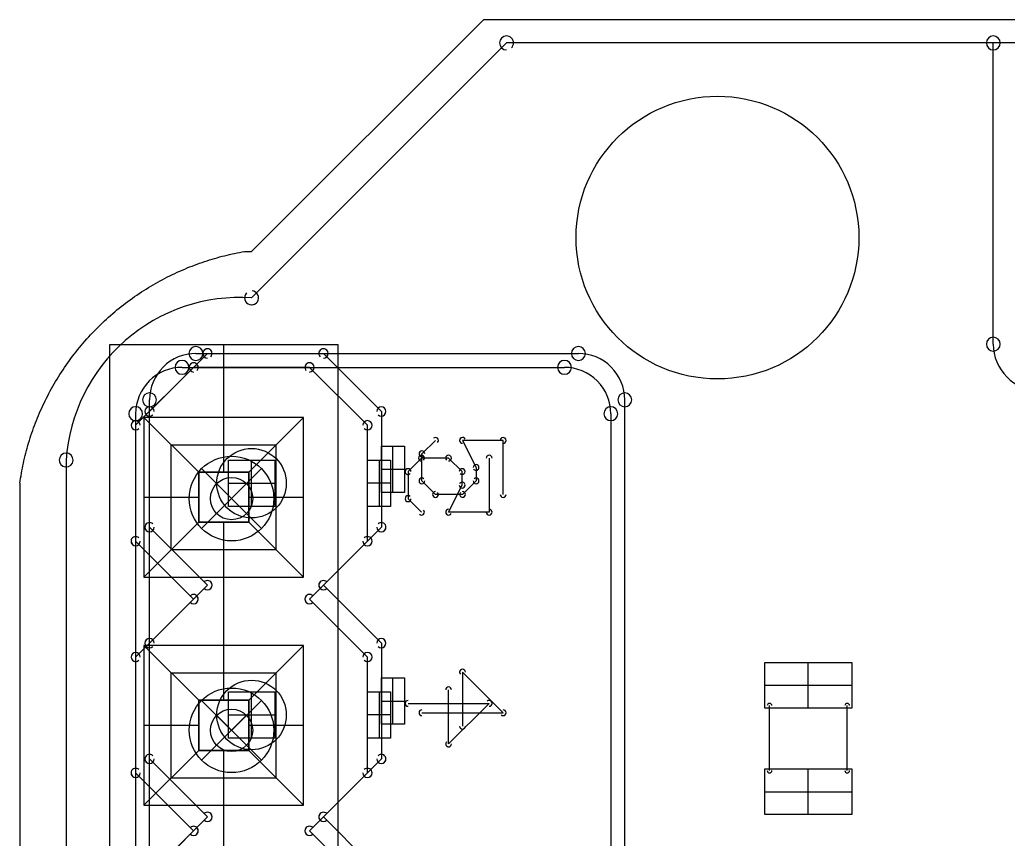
# Model space of a CAD drawing. Header units: inches. Extents: x 0 to 2.1, y -0.07 to 2.7.
# Drawn here: x 0 to 0.4264, y 2.3464 to 2.7 of the extents above; entities that cross this region are included whole.
import ezdxf

# ---------------------------------------------------------------- set-up
doc = ezdxf.new("R2010")
doc.units = ezdxf.units.IN
doc.header["$LTSCALE"] = 0.0393700787401575
doc.header["$MEASUREMENT"] = 0
for name, color, linetype, true_color in [('freetronics11$components', 254, 'Continuous', 0xe6e6e6), ('freetronics11$components$ghosts', 9, 'Continuous', 0xbebebe), ('freetronics11$dxf$0', 18, 'Continuous', 0x000000), ('freetronics11$old_freetronics11$pcb', 96, 'Continuous', 0x007f00), ('freetronics11$pads$bottom', 30, 'Continuous', 0xff7f00), ('freetronics11$pcb', 96, 'Continuous', 0x007f00), ('freetronics11$screen', 52, 'Continuous', 0xd7d71f)]:
    doc.layers.add(name, color=color, linetype=linetype, true_color=true_color)

# ---------------------------------------------------------------- blocks, each defined once
blk = doc.blocks.new('RECT')
at = {"layer": 'freetronics11$dxf$0', "color": 0, "linetype": 'ByBlock', "lineweight": -2}
for p, q in [((0.5, 0.5), (-0.5, 0.5)), ((-0.5, 0.5), (-0.5, -0.5)), ((0, -0.5), (0, 0.5)), ((0.5, -0.5), (0.5, 0.5)), ((-0.5, 0), (0.5, 0)), ((-0.5, -0.5), (0.5, -0.5))]:
    blk.add_line(p, q, dxfattribs=at)
blk = doc.blocks.new('ROUNDP')
at = {"layer": 'freetronics11$dxf$0', "color": 0, "linetype": 'ByBlock', "lineweight": -2}
for start, end in [(90, 270), (270, 90)]:
    blk.add_arc((0, 0), 0.25, start, end, dxfattribs=at)
blk = doc.blocks.new('2.5mm Pitch Miniature Socket - Analog Input')
at = {"layer": 'freetronics11$old_freetronics11$pcb', "color": 18, "true_color": 0x050505}
for p, q in [((7.924999999999999, 1.25, 8.55), (-7.924999999999999, 1.25, 8.55)), ((-7.924999999999999, 1.25, 8.55), (-7.924999999999999, -1.25, 8.55)), ((-7.924999999999999, 1.25), (-7.924999999999999, -1.25)), ((-7.924999999999999, 1.25, 8.55), (-7.924999999999999, 1.25)), ((7.924999999999999, 1.25), (-7.924999999999999, 1.25)), ((-7.925, 1.25, 4.275), (-7.925, -1.25, 4.275)), ((7.925, 1.25, 4.275), (-7.924999999999997, 1.25, 4.275)), ((0, -1.25, 8.55), (0, 1.25, 8.55)), ((0, 1.25), (0, 1.25, 8.55)), ((0, -1.25), (0, 1.25)), ((7.924999999999999, -1.25, 8.55), (7.924999999999999, 1.25, 8.55)), ((7.924999999999999, 1.25, 8.55), (7.924999999999999, 1.25)), ((7.924999999999999, -1.25), (7.924999999999999, 1.25)), ((7.925, -1.25, 4.275), (7.925, 1.25, 4.275)), ((-7.124999999999998, 0.875, 8.55), (-7.124999999999998, -0.875, 8.55)), ((-6.525, 0.2749999999999999, 7.950000000000001), (-7.124999999999998, 0.875, 8.55)), ((-5.374999999999998, 0.875, 8.55), (-7.124999999999998, 0.875, 8.55)), ((-6.249999999999998, 0.2749999999999996, 7.950000000000003), (-6.249999999999998, 0.8749999999999996, 8.55)), ((-5.374999999999998, 0.875, 8.55), (-5.975, 0.2749999999999999, 7.950000000000001)), ((-5.374999999999998, -0.875, 8.55), (-5.374999999999998, 0.875, 8.55)), ((-4.625, -0.875, 8.55), (-4.625, 0.875, 8.55)), ((-4.625, 0.875, 8.55), (-2.874999999999999, 0.875, 8.55)), ((-4.025, 0.2749999999999999, 7.950000000000003), (-4.625, 0.875, 8.55)), ((-3.75, 0.2749999999999996, 7.950000000000003), (-3.75, 0.8749999999999996, 8.55)), ((-2.874999999999999, 0.875, 8.55), (-3.475, 0.2749999999999999, 7.950000000000001)), ((-2.874999999999999, 0.875, 8.55), (-2.874999999999999, -0.875, 8.55)), ((-2.125, -0.875, 8.55), (-2.125, 0.875, 8.55)), ((-2.125, 0.875, 8.55), (-0.375, 0.875, 8.55)), ((-1.525, 0.2749999999999999, 7.950000000000003), (-2.125, 0.875, 8.55)), ((-1.25, 0.2749999999999996, 7.950000000000003), (-1.25, 0.8749999999999996, 8.55)), ((-0.375, 0.875, 8.55), (-0.9749999999999992, 0.2749999999999999, 7.950000000000001)), ((-0.375, 0.875, 8.55), (-0.375, -0.875, 8.55)), ((0.375, -0.875, 8.55), (0.375, 0.875, 8.55)), ((0.375, 0.875, 8.55), (2.125, 0.875, 8.55)), ((0.975, 0.2749999999999999, 7.950000000000003), (0.375, 0.875, 8.55)), ((1.25, 0.2749999999999996, 7.950000000000003), (1.25, 0.8749999999999996, 8.55)), ((2.125, 0.875, 8.55), (1.525, 0.2749999999999999, 7.950000000000003)), ((2.125, 0.875, 8.55), (2.125, -0.875, 8.55)), ((2.874999999999999, -0.875, 8.55), (2.874999999999999, 0.875, 8.55)), ((2.874999999999999, 0.875, 8.55), (4.625, 0.875, 8.55)), ((3.475, 0.2749999999999999, 7.950000000000001), (2.874999999999999, 0.875, 8.55)), ((3.749999999999999, 0.2749999999999996, 7.950000000000003), (3.749999999999999, 0.8749999999999996, 8.55)), ((4.625, 0.875, 8.55), (4.025, 0.2749999999999999, 7.950000000000003)), ((4.625, 0.875, 8.55), (4.625, -0.875, 8.55)), ((5.374999999999998, -0.875, 8.55), (5.374999999999998, 0.875, 8.55)), ((5.374999999999998, 0.875, 8.55), (7.124999999999998, 0.875, 8.55)), ((5.975, 0.2749999999999999, 7.950000000000001), (5.374999999999998, 0.875, 8.55)), ((6.249999999999999, 0.2749999999999996, 7.950000000000003), (6.249999999999999, 0.8749999999999996, 8.55)), ((7.124999999999998, 0.875, 8.55), (6.525, 0.2749999999999999, 7.950000000000001)), ((7.124999999999998, 0.875, 8.55), (7.124999999999998, -0.875, 8.55)), ((-6.824999999999999, -0.575, 8.250000000000002), (-6.824999999999999, 0.5750000000000004, 8.250000000000002)), ((-6.824999999999999, 0.5749999999999995, 8.250000000000002), (-5.674999999999999, 0.5749999999999995, 8.250000000000002)), ((-5.674999999999999, -0.5750000000000003, 8.250000000000002), (-5.674999999999999, 0.5750000000000005, 8.250000000000002)), ((-4.324999999999999, -0.5749999999999994, 8.250000000000002), (-4.324999999999999, 0.5749999999999993, 8.250000000000002)), ((-4.325, 0.5749999999999995, 8.250000000000002), (-3.174999999999999, 0.5749999999999995, 8.250000000000002)), ((-3.174999999999999, -0.5750000000000002, 8.250000000000002), (-3.174999999999999, 0.5750000000000005, 8.250000000000002)), ((-1.825, -0.5749999999999998, 8.250000000000002), (-1.825, 0.5750000000000002, 8.250000000000002)), ((-1.825, 0.5749999999999995, 8.250000000000002), (-0.6749999999999996, 0.5749999999999995, 8.250000000000002)), ((-0.6749999999999997, -0.5750000000000002, 8.250000000000002), (-0.6749999999999997, 0.5750000000000002, 8.250000000000002)), ((0.6750000000000005, -0.5749999999999997, 8.250000000000002), (0.6750000000000005, 0.575, 8.250000000000002)), ((0.675, 0.5749999999999995, 8.250000000000002), (1.825, 0.5749999999999995, 8.250000000000002)), ((1.825, -0.575, 8.250000000000002), (1.825, 0.5750000000000002, 8.250000000000002)), ((3.174999999999999, -0.575, 8.250000000000002), (3.174999999999999, 0.5750000000000004, 8.250000000000002)), ((3.174999999999999, 0.5749999999999995, 8.250000000000002), (4.325, 0.5749999999999995, 8.250000000000002)), ((4.324999999999999, -0.5749999999999992, 8.250000000000002), (4.324999999999999, 0.5749999999999995, 8.250000000000002)), ((5.674999999999999, -0.5750000000000002, 8.250000000000002), (5.674999999999999, 0.5750000000000004, 8.250000000000002)), ((5.674999999999999, 0.5749999999999995, 8.250000000000002), (6.824999999999999, 0.5749999999999995, 8.250000000000002)), ((6.824999999999999, -0.5750000000000002, 8.250000000000002), (6.824999999999999, 0.5750000000000002, 8.250000000000002)), ((-6.525, -0.2749999999999999, 7.950000000000001), (-6.525, 0.2749999999999999, 7.950000000000001)), ((-6.525, 0.2749999999999999, 7.950000000000001), (-5.975, 0.2749999999999999, 7.950000000000001)), ((-6.525, 0.275), (-6.525, 0.2749999999999999, 7.950000000000001)), ((-5.974999999999999, 0.275), (-6.525, 0.275)), ((-6.525, 0.275), (-6.525, -0.275)), ((-6.525, 0.275, 3.975000000000001), (-5.975, 0.275, 3.975000000000001)), ((-6.525, -0.275, 3.975000000000001), (-6.525, 0.2750000000000001, 3.975000000000001)), ((-6.25, 0.275, 7.95), (-6.25, 0.275)), ((-5.975, 0.2749999999999999, 7.950000000000001), (-5.975, -0.2749999999999999, 7.950000000000001)), ((-5.975, 0.2749999999999999, 7.950000000000001), (-5.974999999999999, 0.275)), ((-5.974999999999999, -0.275), (-5.974999999999999, 0.275)), ((-5.975, 0.275, 3.975000000000001), (-5.975, -0.2750000000000001, 3.975000000000001)), ((-4.025, -0.2749999999999999, 7.950000000000003), (-4.025, 0.2749999999999999, 7.950000000000003)), ((-4.025, 0.2749999999999999, 7.950000000000003), (-3.475, 0.2749999999999999, 7.950000000000001)), ((-4.025, 0.275), (-4.025, 0.2749999999999999, 7.950000000000003)), ((-3.474999999999999, 0.275), (-4.025, 0.275)), ((-4.025, 0.275), (-4.025, -0.275)), ((-4.025, 0.275, 3.975000000000001), (-3.474999999999999, 0.275, 3.975000000000001)), ((-4.025, -0.275, 3.975000000000001), (-4.025, 0.2750000000000001, 3.975000000000001)), ((-3.75, 0.275, 7.95), (-3.75, 0.275)), ((-3.475, 0.2749999999999999, 7.950000000000001), (-3.475, -0.2749999999999999, 7.950000000000003)), ((-3.475, 0.2749999999999999, 7.950000000000001), (-3.474999999999999, 0.275)), ((-3.474999999999999, -0.275), (-3.474999999999999, 0.275)), ((-3.474999999999999, 0.275, 3.975000000000001), (-3.474999999999999, -0.2750000000000001, 3.975000000000001)), ((-1.525, -0.2749999999999999, 7.950000000000003), (-1.525, 0.2749999999999999, 7.950000000000003)), ((-1.525, 0.2749999999999999, 7.950000000000003), (-0.9749999999999992, 0.2749999999999999, 7.950000000000001)), ((-1.525, 0.275), (-1.525, 0.2749999999999999, 7.950000000000003)), ((-0.974999999999999, 0.275), (-1.525, 0.275)), ((-1.525, 0.275), (-1.525, -0.275)), ((-1.525, 0.275, 3.975000000000001), (-0.9749999999999989, 0.275, 3.975000000000001)), ((-1.525, -0.275, 3.975000000000001), (-1.525, 0.2750000000000001, 3.975000000000001)), ((-1.25, 0.275, 7.95), (-1.25, 0.275)), ((-0.9749999999999992, 0.2749999999999999, 7.950000000000001), (-0.9749999999999992, -0.2749999999999999, 7.950000000000003)), ((-0.9749999999999992, 0.2749999999999999, 7.950000000000001), (-0.974999999999999, 0.275)), ((-0.974999999999999, -0.275), (-0.974999999999999, 0.275)), ((-0.974999999999999, 0.275, 3.975000000000001), (-0.974999999999999, -0.2750000000000001, 3.975000000000001)), ((0.975, -0.2749999999999999, 7.950000000000003), (0.975, 0.2749999999999999, 7.950000000000003)), ((0.975, 0.2749999999999999, 7.950000000000003), (1.525, 0.2749999999999999, 7.950000000000003)), ((0.9749999999999999, 0.275), (0.975, 0.2749999999999999, 7.950000000000003)), ((1.525, 0.275), (0.9749999999999999, 0.275)), ((0.9749999999999999, 0.275), (0.9749999999999999, -0.275)), ((0.975, 0.275, 3.975000000000001), (1.525, 0.275, 3.975000000000001)), ((0.975, -0.275, 3.975000000000001), (0.975, 0.2750000000000001, 3.975000000000001)), ((1.25, 0.275, 7.95), (1.25, 0.275)), ((1.525, 0.2749999999999999, 7.950000000000003), (1.525, -0.2749999999999999, 7.950000000000003)), ((1.525, 0.2749999999999999, 7.950000000000003), (1.525, 0.275)), ((1.525, -0.275), (1.525, 0.275)), ((1.525, 0.275, 3.975000000000001), (1.525, -0.2750000000000001, 3.975000000000001)), ((3.475, -0.2749999999999999, 7.950000000000003), (3.475, 0.2749999999999999, 7.950000000000001)), ((3.474999999999999, 0.275), (3.474999999999999, -0.275)), ((3.475, 0.2749999999999999, 7.950000000000001), (3.474999999999999, 0.275)), ((3.475, 0.2749999999999999, 7.950000000000001), (4.025, 0.2749999999999999, 7.950000000000003)), ((4.025, 0.275), (3.474999999999999, 0.275)), ((3.474999999999999, -0.275, 3.975000000000001), (3.474999999999999, 0.2750000000000001, 3.975000000000001)), ((3.474999999999999, 0.275, 3.975000000000001), (4.025, 0.275, 3.975000000000001)), ((3.75, 0.275, 7.95), (3.75, 0.275)), ((4.025, 0.2749999999999999, 7.950000000000003), (4.025, -0.2749999999999999, 7.950000000000003)), ((4.025, 0.275), (4.025, 0.2749999999999999, 7.950000000000003)), ((4.025, -0.275), (4.025, 0.275)), ((4.025, 0.275, 3.975000000000001), (4.025, -0.2750000000000001, 3.975000000000001)), ((5.975, -0.2749999999999999, 7.950000000000001), (5.975, 0.2749999999999999, 7.950000000000001)), ((5.974999999999999, 0.275), (5.974999999999999, -0.275)), ((5.975, 0.2749999999999999, 7.950000000000001), (5.974999999999999, 0.275)), ((5.975, 0.2749999999999999, 7.950000000000001), (6.525, 0.2749999999999999, 7.950000000000001)), ((6.525, 0.275), (5.974999999999999, 0.275)), ((5.975, -0.275, 3.975000000000001), (5.975, 0.2750000000000001, 3.975000000000001)), ((5.975, 0.275, 3.975000000000001), (6.525, 0.275, 3.975000000000001)), ((6.25, 0.275, 7.95), (6.25, 0.275)), ((6.525, 0.2749999999999999, 7.950000000000001), (6.525, -0.2749999999999999, 7.950000000000003)), ((6.525, 0.275), (6.525, 0.2749999999999999, 7.950000000000001)), ((6.525, -0.275), (6.525, 0.275)), ((6.525, 0.275, 3.975000000000001), (6.525, -0.2750000000000001, 3.975000000000001)), ((-7.924999999999999, 0, 8.55), (-7.124999999999998, 0, 8.55)), ((-7.925, 0), (-7.925, 0, 8.55)), ((-7.925, 0), (-6.525, 0)), ((-7.124999999999998, 1e-16, 8.55), (-6.524999999999999, 1e-16, 7.950000000000002)), ((-5.975, 1e-16, 7.95), (-5.975, 1e-16)), ((-5.975, 0), (-4.025, 0)), ((-5.374999999999996, 0, 8.55), (-4.624999999999999, 0, 8.55)), ((-4.625, 1e-16, 8.55), (-4.025, 1e-16, 7.950000000000003)), ((-3.474999999999999, 1e-16, 7.95), (-3.474999999999999, 1e-16)), ((-3.474999999999999, 0), (-1.525, 0)), ((-2.874999999999998, 0, 8.55), (-2.124999999999999, 0, 8.55)), ((-2.125, 1e-16, 8.55), (-1.524999999999999, 1e-16, 7.950000000000002)), ((-0.974999999999999, 1e-16, 7.95), (-0.974999999999999, 1e-16)), ((-0.9749999999999992, 0), (0.9749999999999999, 0)), ((-0.3749999999999992, 0, 8.55), (0.3750000000000009, 0, 8.55)), ((0.3750000000000003, 1e-16, 8.55), (0.9749999999999999, 1e-16, 7.950000000000003)), ((1.525, 1e-16, 7.95), (1.525, 1e-16)), ((1.525, 0), (3.474999999999999, 0)), ((2.125000000000001, 0, 8.55), (2.875, 0, 8.55)), ((2.875, 1e-16, 8.55), (3.474999999999999, 1e-16, 7.950000000000002)), ((4.025, 1e-16, 7.95), (4.025, 1e-16)), ((4.025, 0), (5.975, 0)), ((4.625, 0, 8.55), (5.374999999999998, 0, 8.55)), ((5.374999999999999, 1e-16, 8.55), (5.975, 1e-16, 7.950000000000002)), ((6.525, 1e-16, 7.95), (6.525, 1e-16)), ((6.525, 0), (7.925, 0)), ((7.124999999999999, 0, 8.55), (7.924999999999999, 0, 8.55)), ((7.925, 0), (7.925, 0, 8.55)), ((-6.525, -1e-16, 7.95), (-6.525, -1e-16)), ((-5.975, -1e-16, 7.950000000000002), (-5.374999999999999, -1e-16, 8.55)), ((-4.025, -1e-16, 7.95), (-4.025, -1e-16)), ((-3.474999999999999, -1e-16, 7.950000000000002), (-2.875, -1e-16, 8.55)), ((-1.525, -1e-16, 7.95), (-1.525, -1e-16)), ((-0.9749999999999996, -1e-16, 7.950000000000003), (-0.3749999999999999, -1e-16, 8.55)), ((0.975, -1e-16, 7.95), (0.975, -1e-16)), ((1.524999999999999, -1e-16, 7.950000000000003), (2.125, -1e-16, 8.55)), ((3.474999999999999, -1e-16, 7.95), (3.474999999999999, -1e-16)), ((4.025000000000001, -1e-16, 7.950000000000003), (4.625, -1e-16, 8.55)), ((5.975, -1e-16, 7.95), (5.975, -1e-16)), ((6.524999999999999, -1e-16, 7.950000000000002), (7.124999999999998, -1e-16, 8.55)), ((-7.124999999999998, -0.875, 8.55), (-6.525, -0.2749999999999999, 7.950000000000001)), ((-5.975, -0.2749999999999999, 7.950000000000001), (-6.525, -0.2749999999999999, 7.950000000000001)), ((-6.525, -0.275), (-6.525, -0.2749999999999999, 7.950000000000001)), ((-6.525, -0.275), (-5.974999999999999, -0.275)), ((-5.975, -0.275, 3.975000000000001), (-6.525, -0.275, 3.975000000000001)), ((-6.249999999999999, -0.8749999999999996, 8.55), (-6.249999999999999, -0.2749999999999996, 7.950000000000002)), ((-6.25, -0.275, 7.95), (-6.25, -0.275)), ((-5.374999999999998, -0.875, 8.55), (-5.975, -0.2749999999999999, 7.950000000000001)), ((-5.975, -0.2749999999999999, 7.950000000000001), (-5.974999999999999, -0.275)), ((-4.625, -0.875, 8.55), (-4.025, -0.2749999999999999, 7.950000000000003)), ((-3.475, -0.2749999999999999, 7.950000000000003), (-4.025, -0.2749999999999999, 7.950000000000003)), ((-4.025, -0.275), (-4.025, -0.2749999999999999, 7.950000000000003)), ((-4.025, -0.275), (-3.474999999999999, -0.275)), ((-3.474999999999999, -0.275, 3.975000000000001), (-4.025, -0.275, 3.975000000000001)), ((-3.749999999999999, -0.8749999999999996, 8.55), (-3.749999999999999, -0.2749999999999996, 7.950000000000002)), ((-3.75, -0.275, 7.95), (-3.75, -0.275)), ((-2.874999999999999, -0.875, 8.55), (-3.475, -0.2749999999999999, 7.950000000000003)), ((-3.475, -0.2749999999999999, 7.950000000000003), (-3.474999999999999, -0.275)), ((-2.125, -0.875, 8.55), (-1.525, -0.2749999999999999, 7.950000000000003)), ((-0.9749999999999992, -0.2749999999999999, 7.950000000000003), (-1.525, -0.2749999999999999, 7.950000000000003)), ((-1.525, -0.275), (-1.525, -0.2749999999999999, 7.950000000000003)), ((-1.525, -0.275), (-0.974999999999999, -0.275)), ((-0.9749999999999988, -0.275, 3.975000000000001), (-1.525, -0.275, 3.975000000000001)), ((-1.25, -0.8749999999999996, 8.55), (-1.25, -0.2749999999999996, 7.950000000000002)), ((-1.25, -0.275, 7.95), (-1.25, -0.275)), ((-0.375, -0.875, 8.55), (-0.9749999999999992, -0.2749999999999999, 7.950000000000003)), ((-0.9749999999999992, -0.2749999999999999, 7.950000000000003), (-0.974999999999999, -0.275)), ((0.375, -0.875, 8.55), (0.975, -0.2749999999999999, 7.950000000000003)), ((1.525, -0.2749999999999999, 7.950000000000003), (0.975, -0.2749999999999999, 7.950000000000003)), ((0.9749999999999999, -0.275), (0.975, -0.2749999999999999, 7.950000000000003)), ((0.9749999999999999, -0.275), (1.525, -0.275)), ((1.525, -0.275, 3.975000000000001), (0.9749999999999998, -0.275, 3.975000000000001)), ((1.25, -0.8749999999999996, 8.55), (1.25, -0.2749999999999996, 7.950000000000002)), ((1.25, -0.275, 7.95), (1.25, -0.275)), ((2.125, -0.875, 8.55), (1.525, -0.2749999999999999, 7.950000000000003)), ((1.525, -0.2749999999999999, 7.950000000000003), (1.525, -0.275)), ((3.475, -0.2749999999999999, 7.950000000000003), (2.874999999999999, -0.875, 8.55)), ((4.025, -0.2749999999999999, 7.950000000000003), (3.475, -0.2749999999999999, 7.950000000000003)), ((3.474999999999999, -0.275), (3.475, -0.2749999999999999, 7.950000000000003)), ((3.474999999999999, -0.275), (4.025, -0.275)), ((4.025, -0.275, 3.975000000000001), (3.474999999999999, -0.275, 3.975000000000001)), ((3.75, -0.8749999999999996, 8.55), (3.75, -0.2749999999999996, 7.950000000000002)), ((3.75, -0.275, 7.95), (3.75, -0.275)), ((4.625, -0.875, 8.55), (4.025, -0.2749999999999999, 7.950000000000003)), ((4.025, -0.275), (4.025, -0.2749999999999999, 7.950000000000003)), ((5.975, -0.2749999999999999, 7.950000000000001), (5.374999999999998, -0.875, 8.55)), ((6.525, -0.2749999999999999, 7.950000000000003), (5.975, -0.2749999999999999, 7.950000000000001)), ((5.974999999999999, -0.275), (5.975, -0.2749999999999999, 7.950000000000001)), ((5.974999999999999, -0.275), (6.525, -0.275)), ((6.525, -0.275, 3.975000000000001), (5.975, -0.275, 3.975000000000001)), ((6.249999999999998, -0.8749999999999996, 8.55), (6.249999999999998, -0.2749999999999996, 7.950000000000002)), ((6.25, -0.275, 7.95), (6.25, -0.275)), ((7.124999999999998, -0.875, 8.55), (6.525, -0.2749999999999999, 7.950000000000003)), ((6.525, -0.275), (6.525, -0.2749999999999999, 7.950000000000003)), ((-6.824999999999999, -0.5749999999999995, 8.250000000000002), (-5.674999999999999, -0.5749999999999995, 8.250000000000002)), ((-4.325, -0.5749999999999995, 8.250000000000002), (-3.174999999999999, -0.5749999999999995, 8.250000000000002)), ((-1.825, -0.5749999999999995, 8.250000000000002), (-0.6749999999999995, -0.5749999999999995, 8.250000000000002)), ((0.675, -0.5749999999999995, 8.250000000000002), (1.825, -0.5749999999999995, 8.250000000000002)), ((3.175, -0.5749999999999995, 8.250000000000002), (4.325, -0.5749999999999995, 8.250000000000002)), ((5.674999999999999, -0.5749999999999995, 8.250000000000002), (6.824999999999999, -0.5749999999999995, 8.250000000000002)), ((-7.124999999999998, -0.875, 8.55), (-5.374999999999998, -0.875, 8.55)), ((-2.874999999999999, -0.875, 8.55), (-4.625, -0.875, 8.55)), ((-0.375, -0.875, 8.55), (-2.125, -0.875, 8.55)), ((2.125, -0.875, 8.55), (0.375, -0.875, 8.55)), ((4.625, -0.875, 8.55), (2.874999999999999, -0.875, 8.55)), ((7.124999999999998, -0.875, 8.55), (5.374999999999998, -0.875, 8.55)), ((-7.924999999999999, -1.25, 8.55), (7.924999999999999, -1.25, 8.55)), ((-7.924999999999999, -1.25), (-7.924999999999999, -1.25, 8.55)), ((-7.924999999999999, -1.25), (7.924999999999999, -1.25)), ((-7.925, -1.25, 4.275), (7.924999999999997, -1.25, 4.275)), ((0, -1.25), (0, -1.25, 8.55)), ((7.924999999999999, -1.25, 8.55), (7.924999999999999, -1.25))]:
    blk.add_line(p, q, dxfattribs=at)

msp = doc.modelspace()

# ---------------------------------------------------------------- linework, layer by layer
at = {"layer": 'freetronics11$components'}
for p, q in [((0.0913684370246988, 2.493377106270569, 0.0459472345402842), (0.0784581743807742, 2.506287368914494, 0.0016452399813684)), ((0.1042786996686234, 2.506287368914494, 0.0016452399813684), (0.0784581743807737, 2.480466843626644, 0.0016452399813684)), ((0.1042786996686231, 2.480466843626644, 0.0016452399813684), (0.078458174380774, 2.506287368914494, 0.0016452399813684)), ((0.0913684370246988, 2.493377106270569, 0.0459472345402842), (0.1042786996686238, 2.506287368914494, 0.0016452399813684)), ((0.0913684370246988, 2.493377106270569, 0.0459472345402842), (0.0784581743807737, 2.480466843626644, 0.0016452399813684)), ((0.0913684370246988, 2.493377106270569, 0.0459472345402842), (0.1042786996686234, 2.480466843626644, 0.0016452399813684)), ((0.0913684370246988, 2.393377106270569, 0.0459472345402842), (0.0784581743807742, 2.406287368914494, 0.0016452399813684)), ((0.1042786996686234, 2.406287368914493, 0.0016452399813684), (0.0784581743807737, 2.380466843626644, 0.0016452399813684)), ((0.1042786996686231, 2.380466843626644, 0.0016452399813684), (0.078458174380774, 2.406287368914494, 0.0016452399813684)), ((0.0913684370246988, 2.393377106270569, 0.0459472345402842), (0.1042786996686238, 2.406287368914493, 0.0016452399813684)), ((0.0913684370246988, 2.393377106270569, 0.0459472345402842), (0.0784581743807737, 2.380466843626644, 0.0016452399813684)), ((0.0913684370246988, 2.393377106270569, 0.0459472345402842), (0.1042786996686234, 2.380466843626644, 0.0016452399813684))]:
    msp.add_line(p, q, dxfattribs=at)
for centre, radius in [((0.0913684370246988, 2.493377106270569, 0.0016452399813684), 0.0182578685248371), ((0.0913684370246988, 2.493377106270569, 0.0237962372608263), 0.0091289342624184), ((0.0913684370246988, 2.393377106270569, 0.0016452399813684), 0.0182578685248371), ((0.0913684370246988, 2.393377106270569, 0.0237962372608263), 0.0091289342624188)]:
    msp.add_circle(centre, radius, dxfattribs=at)
at = {"layer": 'freetronics11$components$ghosts'}
for p, q in [((0.3235039999999998, 2.375984, -0.0645677542339978), (0.3235039999999998, 2.404016, -0.0645677542339978)), ((0.357008, 2.375984, -0.0645677542339978), (0.357008, 2.404016, -0.0645677542339978))]:
    msp.add_line(p, q, dxfattribs=at)
for centre, start, end in [((0.3235039999999998, 2.404016, -0.0645677542339978), 0, 180), ((0.357008, 2.404016, -0.0645677542339978), 0, 180), ((0.3235039999999998, 2.375984, -0.0645677542339978), 180, 0), ((0.357008, 2.375984, -0.0645677542339978), 180, 0)]:
    msp.add_arc(centre, 0.001, start, end, dxfattribs=at)
at = {"layer": 'freetronics11$pcb'}
for p, q in [((0.1000000000000001, 2.600000000000001, -0.063), (0.1999999999999997, 2.7, -0.063)), ((0.1000000000000001, 2.600000000000001), (0.1999999999999997, 2.7)), ((0.1999999999999997, 2.7, -0.063), (0.1999999999999997, 2.7)), ((1.5, 2.7, -0.063), (0.1999999999999997, 2.7, -0.063)), ((1.5, 2.7), (0.1999999999999997, 2.7)), ((0.3010000000000002, 2.667, -0.063), (0.3010000000000002, 2.667)), ((0.097, 2.6, -0.063), (0.097, 2.6)), ((0.1000000000000001, 2.600000000000001, -0.063), (0.1000000000000001, 2.600000000000001)), ((0, 2.5, -0.063), (0, 2.5)), ((0, 2.5, -0.063), (0, 0.1000000000000009, -0.063)), ((0, 2.5), (0, 0.1000000000000009))]:
    msp.add_line(p, q, dxfattribs=at)
for centre in [(0.3010000000000003, 2.606, -0.063), (0.3010000000000003, 2.606)]:
    msp.add_circle(centre, 0.0609999999999999, dxfattribs=at)
for points, weights in [([(0, 2.5, -0.063), (0.0121370176351895, 2.585461370121879, -0.063), (0.097, 2.6, -0.063)], [1, 0.8041608534306474, 0.9918396844414534]), ([(0, 2.5), (0.0121370176351895, 2.585461370121879), (0.097, 2.6)], [1, 0.8041608534306474, 0.9918396844414534]), ([(0.097, 2.6, -0.063), (0.0984971435964399, 2.600018348044747, -0.063), (0.1000000000000001, 2.600000000000001, -0.063)], [0.9918396844414532, 0.9958330265381409, 1]), ([(0.097, 2.6), (0.0984971435964399, 2.600018348044747), (0.1000000000000001, 2.600000000000001)], [0.9918396844414532, 0.9958330265381409, 1])]:
    msp.add_rational_spline(points, weights, degree=2, dxfattribs=at)
at = {"layer": 'freetronics11$screen'}
for p, q in [((0.21, 2.69, -0.0642037024644965), (0.1000000000000001, 2.58, -0.0642037024644965)), ((0.4199999999999999, 2.69, -0.0642037024644965), (0.21, 2.69, -0.0642037024644965)), ((0.4199999999999999, 2.56, -0.0642037024644965), (0.4199999999999999, 2.69, -0.0642037024644965)), ((0.54, 2.69, -0.0642037024644965), (0.4199999999999999, 2.69, -0.0642037024644965)), ((0.056, 2.531), (0.0810000000000004, 2.555999999999999)), ((0.0760000000000001, 2.555999999999999), (0.2410000000000001, 2.555999999999999)), ((0.0810000000000004, 2.555999999999999), (0.1310000000000002, 2.555999999999999)), ((0.1310000000000002, 2.555999999999999), (0.1560000000000001, 2.531)), ((0.0750000000000002, 2.55, -0.0642037024644965), (0.0499999999999998, 2.525, -0.0642037024644965)), ((0.0699999999999998, 2.55, -0.0642037024644965), (0.2349999999999999, 2.55, -0.0642037024644965)), ((0.125, 2.55, -0.0642037024644965), (0.0750000000000002, 2.55, -0.0642037024644965)), ((0.1499999999999999, 2.525, -0.0642037024644965), (0.125, 2.55, -0.0642037024644965)), ((0.056, 1.976), (0.056, 2.536)), ((0.2610000000000001, 1.976), (0.2610000000000001, 2.536)), ((0.0499999999999998, 2.53, -0.0642037024644965), (0.0499999999999998, 1.97, -0.0642037024644965)), ((0.056, 2.481), (0.056, 2.531)), ((0.1560000000000001, 2.531), (0.1560000000000001, 2.481)), ((0.2549999999999999, 2.53, -0.0642037024644965), (0.2549999999999999, 1.97, -0.0642037024644965)), ((0.0499999999999998, 2.525, -0.0642037024644965), (0.0499999999999998, 2.475000000000001, -0.0642037024644965)), ((0.1499999999999999, 2.475000000000001, -0.0642037024644965), (0.1499999999999999, 2.525, -0.0642037024644965)), ((0.1735000000000002, 2.512662), (0.1793380000000004, 2.5185)), ((0.2085300000000001, 2.5185), (0.1910150000000002, 2.5185)), ((0.1910150000000002, 2.5185), (0.1968530000000004, 2.506823)), ((0.2085300000000001, 2.495146999999999), (0.2085300000000001, 2.5185)), ((0.1735000000000002, 2.500984999999999), (0.1735000000000002, 2.512662)), ((0.02, 2.51, -0.0642037024644965), (0.02, 0.1000000000000002, -0.0642037024644965)), ((0.1733380000000002, 2.510853, -0.0642037024644965), (0.1675, 2.505015, -0.0642037024644965)), ((0.1850149999999999, 2.510853, -0.0642037024644965), (0.1733380000000002, 2.510853, -0.0642037024644965)), ((0.1908530000000002, 2.505015, -0.0642037024644965), (0.1850149999999999, 2.510853, -0.0642037024644965)), ((0.2025299999999999, 2.510853, -0.0642037024644965), (0.2025299999999999, 2.4875, -0.0642037024644965)), ((0.1675, 2.505015, -0.0642037024644965), (0.1675, 2.493338, -0.0642037024644965)), ((0.1908530000000002, 2.499177, -0.0642037024644965), (0.1908530000000002, 2.505015, -0.0642037024644965)), ((0.1968530000000004, 2.506823), (0.1968530000000004, 2.500984999999999)), ((0.1793380000000004, 2.495146999999999), (0.1735000000000002, 2.500984999999999)), ((0.1850149999999999, 2.4875, -0.0642037024644965), (0.1908530000000002, 2.499177, -0.0642037024644965)), ((0.1968530000000004, 2.500984999999999), (0.1910150000000002, 2.495146999999999)), ((0.1910150000000002, 2.495146999999999), (0.1793380000000004, 2.495146999999999)), ((0.1675, 2.493338, -0.0642037024644965), (0.1733380000000002, 2.4875, -0.0642037024644965)), ((0.2025299999999999, 2.4875, -0.0642037024644965), (0.1850149999999999, 2.4875, -0.0642037024644965)), ((0.0810000000000004, 2.456), (0.056, 2.481)), ((0.1560000000000001, 2.481), (0.1310000000000002, 2.456)), ((0.0499999999999998, 2.475000000000001, -0.0642037024644965), (0.0750000000000002, 2.45, -0.0642037024644965)), ((0.125, 2.45, -0.0642037024644965), (0.1499999999999999, 2.475000000000001, -0.0642037024644965)), ((0.056, 2.430999999999999), (0.0810000000000004, 2.456)), ((0.1310000000000002, 2.456), (0.1560000000000001, 2.430999999999999)), ((0.0750000000000002, 2.45, -0.0642037024644965), (0.0499999999999998, 2.425, -0.0642037024644965)), ((0.1499999999999999, 2.425, -0.0642037024644965), (0.125, 2.45, -0.0642037024644965)), ((0.056, 2.380999999999999), (0.056, 2.430999999999999)), ((0.1560000000000001, 2.430999999999999), (0.1560000000000001, 2.380999999999999)), ((0.0499999999999998, 2.425, -0.0642037024644965), (0.0499999999999998, 2.375, -0.0642037024644965)), ((0.1499999999999999, 2.375, -0.0642037024644965), (0.1499999999999999, 2.425, -0.0642037024644965)), ((0.2085300000000001, 2.400984999999999), (0.1910150000000002, 2.4185)), ((0.1910150000000002, 2.4185), (0.1910150000000002, 2.395147)), ((0.1850149999999999, 2.3875, -0.0642037024644965), (0.1850149999999999, 2.410853, -0.0642037024644965)), ((0.1675, 2.405015000000001, -0.0642037024644965), (0.2025299999999999, 2.405015000000001, -0.0642037024644965)), ((0.1735000000000002, 2.400984999999999), (0.2085300000000001, 2.400984999999999)), ((0.2025299999999999, 2.405015000000001, -0.0642037024644965), (0.1850149999999999, 2.3875, -0.0642037024644965)), ((0.0810000000000004, 2.356), (0.056, 2.380999999999999)), ((0.1560000000000001, 2.380999999999999), (0.1310000000000002, 2.356)), ((0.0499999999999998, 2.375, -0.0642037024644965), (0.0750000000000002, 2.350000000000001, -0.0642037024644965)), ((0.125, 2.350000000000001, -0.0642037024644965), (0.1499999999999999, 2.375, -0.0642037024644965)), ((0.056, 2.331), (0.0810000000000004, 2.356)), ((0.1310000000000002, 2.356), (0.1560000000000001, 2.331)), ((0.0750000000000002, 2.350000000000001, -0.0642037024644965), (0.0499999999999998, 2.325, -0.0642037024644965)), ((0.1499999999999999, 2.325, -0.0642037024644965), (0.125, 2.350000000000001, -0.0642037024644965))]:
    msp.add_line(p, q, dxfattribs=at)
for centre, radius, start, end in [((0.21, 2.69, -0.0642037024644965), 0.0030000000000001, 90, 270), ((0.21, 2.69, -0.0642037024644965), 0.0029995469657934, 315.0000000000022, 135.0000000000022), ((0.4199999999999999, 2.69, -0.0642037024644965), 0.003, 0, 180), ((0.4199999999999999, 2.69, -0.0642037024644965), 0.0030000000000001, 90, 270), ((0.4199999999999999, 2.69, -0.0642037024644965), 0.0030000000000001, 270, 90), ((0.0949999477047374, 2.505000059766015, -0.0642037024644965), 0.0751664257368724, 86.18588236142278, 176.1859679699968), ((0.1000000000000001, 2.58, -0.0642037024644965), 0.0029995469657934, 135.0000000000026, 315.0000000000026), ((0.1000000000000001, 2.58, -0.0642037024644965), 0.0029996748157092, 266.1770312649806, 86.17703126498066), ((0.4199999999999999, 2.56, -0.0642037024644965), 0.003, 0, 180), ((0.0760000000000001, 2.555999999999999), 0.0029999999999999, 90, 270), ((0.0760000000000001, 2.555999999999999), 0.0029999999999999, 270, 90), ((0.2410000000000001, 2.555999999999999), 0.0029999999999999, 90, 270), ((0.2410000000000001, 2.555999999999999), 0.0029999999999999, 270, 90), ((0.4199999999999999, 2.56, -0.0642037024644965), 0.003, 180, 0), ((0.4399999850584964, 2.559999985058496, -0.0642037024644965), 0.0199999850585019, 179.9999571957133, 270.0000428042869), ((0.0759999850584965, 2.536000014941503), 0.0199999850585019, 89.99995719571307, 180.0000428042867), ((0.0810000000000004, 2.555999999999999), 0.002, 90, 270), ((0.0810000000000004, 2.555999999999999), 0.0019996979771956, 314.9999999999994, 134.9999999999994), ((0.1310000000000002, 2.555999999999999), 0.0019996979771956, 45.00000000000057, 225.0000000000006), ((0.1310000000000002, 2.555999999999999), 0.002, 270, 90), ((0.2410000149415037, 2.536000014941503), 0.0199999850585019, 359.9999571957133, 90.00004280428699), ((0.0699999999999998, 2.55, -0.0642037024644965), 0.0029999999999999, 90, 270), ((0.0699999999999998, 2.55, -0.0642037024644965), 0.0029999999999999, 270, 90), ((0.0750000000000002, 2.55, -0.0642037024644965), 0.002, 90, 270), ((0.0750000000000002, 2.55, -0.0642037024644965), 0.0019996979771956, 314.9999999999994, 134.9999999999994), ((0.125, 2.55, -0.0642037024644965), 0.0019996979771956, 45.00000000000057, 225.0000000000006), ((0.125, 2.55, -0.0642037024644965), 0.002, 270, 90), ((0.2349999999999999, 2.55, -0.0642037024644965), 0.0029999999999999, 90, 270), ((0.2349999999999999, 2.55, -0.0642037024644965), 0.0029999999999999, 270, 90), ((0.0699999850584963, 2.530000014941503, -0.0642037024644965), 0.0199999850585019, 89.99995719571307, 180.0000428042867), ((0.2350000149415035, 2.530000014941503, -0.0642037024644965), 0.0199999850585019, 359.9999571957133, 90.00004280428699), ((0.056, 2.536), 0.003, 0, 180), ((0.2610000000000001, 2.536), 0.003, 0, 180), ((0.056, 2.536), 0.003, 180, 0), ((0.2610000000000001, 2.536), 0.003, 180, 0), ((0.0499999999999998, 2.53, -0.0642037024644965), 0.003, 0, 180), ((0.0499999999999998, 2.53, -0.0642037024644965), 0.003, 180, 0), ((0.056, 2.531), 0.002, 0, 180), ((0.056, 2.531), 0.0019996979771956, 134.9999999999994, 314.9999999999994), ((0.1560000000000001, 2.531), 0.002, 0, 180), ((0.1560000000000001, 2.531), 0.0019996979771956, 225.0000000000006, 45.00000000000057), ((0.2549999999999999, 2.53, -0.0642037024644965), 0.003, 0, 180), ((0.2549999999999999, 2.53, -0.0642037024644965), 0.003, 180, 0), ((0.0499999999999998, 2.525, -0.0642037024644965), 0.002, 0, 180), ((0.0499999999999998, 2.525, -0.0642037024644965), 0.0019996979771956, 134.9999999999994, 314.9999999999994), ((0.1499999999999999, 2.525, -0.0642037024644965), 0.002, 0, 180), ((0.1499999999999999, 2.525, -0.0642037024644965), 0.0019996979771956, 225.0000000000006, 45.00000000000057), ((0.1793380000000004, 2.5185), 0.0012501647891377, 314.9999999999964, 134.9999999999964), ((0.1910150000000002, 2.5185), 0.00125, 90, 270), ((0.1910150000000002, 2.5185), 0.0012499619994224, 26.56505117707685, 206.5650511770768), ((0.2085300000000001, 2.5185), 0.00125, 0, 180), ((0.2085300000000001, 2.5185), 0.00125, 270, 90), ((0.02, 2.51, -0.0642037024644965), 0.003, 0, 180), ((0.1733380000000002, 2.510853, -0.0642037024644965), 0.0012500000000002, 90, 270), ((0.1735000000000002, 2.512662), 0.0012501647891379, 134.9999999999964, 314.9999999999964), ((0.1735000000000002, 2.512662), 0.00125, 0, 180), ((0.1733380000000002, 2.510853, -0.0642037024644965), 0.0012501647891379, 314.9999999999964, 134.9999999999964), ((0.1850149999999999, 2.510853, -0.0642037024644965), 0.0012501647891379, 45.0000000000036, 225.0000000000036), ((0.1850149999999999, 2.510853, -0.0642037024644965), 0.0012500000000002, 270, 90), ((0.2025299999999999, 2.510853, -0.0642037024644965), 0.00125, 0, 180), ((0.02, 2.51, -0.0642037024644965), 0.0029996748157092, 176.1770312649727, 356.1770312649727), ((0.1968530000000004, 2.506823), 0.00125, 0, 180), ((0.1675, 2.505015, -0.0642037024644965), 0.0012501647891377, 134.9999999999964, 314.9999999999964), ((0.1675, 2.505015, -0.0642037024644965), 0.00125, 0, 180), ((0.1908530000000002, 2.505015, -0.0642037024644965), 0.00125, 0, 180), ((0.1908530000000002, 2.505015, -0.0642037024644965), 0.0012501647891377, 225.0000000000036, 45.0000000000036), ((0.1968530000000004, 2.506823), 0.0012499619994224, 206.5650511770768, 26.56505117707685), ((0.1735000000000002, 2.500984999999999), 0.0012501647891377, 45.0000000000036, 225.0000000000036), ((0.1735000000000002, 2.500984999999999), 0.00125, 180, 0), ((0.1908530000000002, 2.499177, -0.0642037024644965), 0.00125, 180, 0), ((0.1908530000000002, 2.499177, -0.0642037024644965), 0.0012499619994224, 333.4349488229231, 153.4349488229232), ((0.1968530000000004, 2.500984999999999), 0.00125, 180, 0), ((0.1968530000000004, 2.500984999999999), 0.0012501647891377, 314.9999999999964, 134.9999999999964), ((0.1793380000000004, 2.495146999999999), 0.0012500000000002, 90, 270), ((0.1793380000000004, 2.495146999999999), 0.0012501647891379, 225.0000000000036, 45.0000000000036), ((0.1910150000000002, 2.495146999999999), 0.0012501647891379, 134.9999999999964, 314.9999999999964), ((0.1910150000000002, 2.495146999999999), 0.0012500000000002, 270, 90), ((0.2085300000000001, 2.495146999999999), 0.00125, 180, 0), ((0.1675, 2.493338, -0.0642037024644965), 0.0012501647891379, 45.0000000000036, 225.0000000000036), ((0.1675, 2.493338, -0.0642037024644965), 0.00125, 180, 0), ((0.1733380000000002, 2.4875, -0.0642037024644965), 0.0012501647891377, 225.0000000000036, 45.0000000000036), ((0.1850149999999999, 2.4875, -0.0642037024644965), 0.00125, 90, 270), ((0.1850149999999999, 2.4875, -0.0642037024644965), 0.0012499619994224, 153.4349488229232, 333.4349488229231), ((0.2025299999999999, 2.4875, -0.0642037024644965), 0.00125, 180, 0), ((0.2025299999999999, 2.4875, -0.0642037024644965), 0.00125, 270, 90), ((0.056, 2.481), 0.0019996979771956, 45.00000000000057, 225.0000000000006), ((0.1560000000000001, 2.481), 0.0019996979771956, 314.9999999999994, 134.9999999999994), ((0.056, 2.481), 0.002, 180, 0), ((0.1560000000000001, 2.481), 0.002, 180, 0), ((0.0499999999999998, 2.475000000000001, -0.0642037024644965), 0.002, 180, 0), ((0.0499999999999998, 2.475000000000001, -0.0642037024644965), 0.0019996979771956, 45.00000000000057, 225.0000000000006), ((0.1499999999999999, 2.475000000000001, -0.0642037024644965), 0.002, 180, 0), ((0.1499999999999999, 2.475000000000001, -0.0642037024644965), 0.0019996979771956, 314.9999999999994, 134.9999999999994), ((0.0810000000000004, 2.456), 0.0019996979771956, 314.9999999999994, 134.9999999999994), ((0.0810000000000004, 2.456), 0.0019996979771956, 225.0000000000006, 45.00000000000057), ((0.1310000000000002, 2.456), 0.0019996979771956, 45.00000000000057, 225.0000000000006), ((0.1310000000000002, 2.456), 0.0019996979771956, 134.9999999999994, 314.9999999999994), ((0.0750000000000002, 2.45, -0.0642037024644965), 0.0019996979771956, 314.9999999999994, 134.9999999999994), ((0.0750000000000002, 2.45, -0.0642037024644965), 0.0019996979771956, 225.0000000000006, 45.00000000000057), ((0.125, 2.45, -0.0642037024644965), 0.0019996979771956, 45.00000000000057, 225.0000000000006), ((0.125, 2.45, -0.0642037024644965), 0.0019996979771956, 134.9999999999994, 314.9999999999994), ((0.056, 2.430999999999999), 0.002, 0, 180), ((0.056, 2.430999999999999), 0.0019996979771956, 134.9999999999994, 314.9999999999994), ((0.1560000000000001, 2.430999999999999), 0.002, 0, 180), ((0.1560000000000001, 2.430999999999999), 0.0019996979771956, 225.0000000000006, 45.00000000000057), ((0.0499999999999998, 2.425, -0.0642037024644965), 0.002, 0, 180), ((0.1499999999999999, 2.425, -0.0642037024644965), 0.002, 0, 180), ((0.0499999999999998, 2.425, -0.0642037024644965), 0.0019996979771956, 134.9999999999994, 314.9999999999994), ((0.1499999999999999, 2.425, -0.0642037024644965), 0.0019996979771956, 225.0000000000006, 45.00000000000057), ((0.1910150000000002, 2.4185), 0.0012501647891379, 45.0000000000036, 225.0000000000036), ((0.1910150000000002, 2.4185), 0.00125, 0, 180), ((0.1850149999999999, 2.410853, -0.0642037024644965), 0.00125, 0, 180), ((0.1675, 2.405015, -0.0642037024644965), 0.00125, 90, 270), ((0.2025299999999999, 2.405015, -0.0642037024644965), 0.0012501647891377, 314.9999999999964, 134.9999999999964), ((0.2025299999999999, 2.405015, -0.0642037024644965), 0.00125, 270, 90), ((0.1735000000000002, 2.400984999999999), 0.00125, 90, 270), ((0.2085300000000001, 2.400984999999999), 0.0012501647891377, 225.0000000000036, 45.0000000000036), ((0.2085300000000001, 2.400984999999999), 0.00125, 270, 90), ((0.1910150000000002, 2.395147), 0.00125, 180, 0), ((0.1850149999999999, 2.3875, -0.0642037024644965), 0.0012501647891377, 134.9999999999964, 314.9999999999964), ((0.1850149999999999, 2.3875, -0.0642037024644965), 0.00125, 180, 0), ((0.056, 2.380999999999999), 0.002, 180, 0), ((0.056, 2.380999999999999), 0.0019996979771956, 45.00000000000057, 225.0000000000006), ((0.1560000000000001, 2.380999999999999), 0.002, 180, 0), ((0.1560000000000001, 2.380999999999999), 0.0019996979771956, 314.9999999999994, 134.9999999999994), ((0.0499999999999998, 2.375, -0.0642037024644965), 0.0019996979771956, 45.00000000000057, 225.0000000000006), ((0.1499999999999999, 2.375, -0.0642037024644965), 0.0019996979771956, 314.9999999999994, 134.9999999999994), ((0.0499999999999998, 2.375, -0.0642037024644965), 0.002, 180, 0), ((0.1499999999999999, 2.375, -0.0642037024644965), 0.002, 180, 0), ((0.0810000000000004, 2.356), 0.0019996979771956, 314.9999999999994, 134.9999999999994), ((0.0810000000000004, 2.356), 0.0019996979771956, 225.0000000000006, 45.00000000000057), ((0.1310000000000002, 2.356), 0.0019996979771956, 45.00000000000057, 225.0000000000006), ((0.1310000000000002, 2.356), 0.0019996979771956, 134.9999999999994, 314.9999999999994), ((0.0750000000000002, 2.350000000000001, -0.0642037024644965), 0.0019996979771956, 314.9999999999994, 134.9999999999994), ((0.0750000000000002, 2.350000000000001, -0.0642037024644965), 0.0019996979771956, 225.0000000000006, 45.00000000000057), ((0.125, 2.350000000000001, -0.0642037024644965), 0.0019996979771956, 45.00000000000057, 225.0000000000006), ((0.125, 2.350000000000001, -0.0642037024644965), 0.0019996979771956, 134.9999999999994, 314.9999999999994)]:
    msp.add_arc(centre, radius, start, end, dxfattribs=at)

# ---------------------------------------------------------------- block references
at = {"layer": 'freetronics11$components', "extrusion": (0, 0, -1), "xscale": 0.0393700787401575, "yscale": 0.0393700787401575, "zscale": 0.0393700787401575, "rotation": 90}
msp.add_blockref('2.5mm Pitch Miniature Socket - Analog Input', (-0.0880157480314958, 2.247921259842519, 0.063), dxfattribs=at)
at = {"layer": 'freetronics11$components$ghosts', "extrusion": (0, 0, -1), "rotation": 90}
for p, xscale, yscale in [((-0.1000000000000001, 2.5, 0.0645677542339978), 0.02, 0.02), ((-0.340201, 2.412844000000001, 0.0645677542339978), 0.019689, 0.037402), ((-0.1000000000000001, 2.4, 0.0645677542339978), 0.02, 0.02), ((-0.340201, 2.366844, 0.0645677542339978), 0.019689, 0.037402)]:
    msp.add_blockref('RECT', p, dxfattribs=dict(at, xscale=xscale, yscale=yscale))
at = {"layer": 'freetronics11$pads$bottom', "extrusion": (0, 0, -1), "xscale": 0.06, "yscale": 0.06, "rotation": 180}
for p in [(-0.1000000000000001, 2.5), (-0.1000000000000001, 2.5), (-0.1000000000000001, 2.4), (-0.1000000000000001, 2.4)]:
    msp.add_blockref('ROUNDP', p, dxfattribs=at)
at = {"layer": 'freetronics11$screen', "extrusion": (0, 0, -1), "xscale": 0.02, "yscale": 0.01}
for p, rotation in [((-0.161, 2.505999999999999), 90), ((-0.1549999999999998, 2.5, 0.0642037024644965), 270), ((-0.161, 2.406), 90), ((-0.1549999999999998, 2.4, 0.0642037024644965), 270)]:
    msp.add_blockref('RECT', p, dxfattribs=dict(at, rotation=rotation))

doc.saveas('drawing.dxf')
